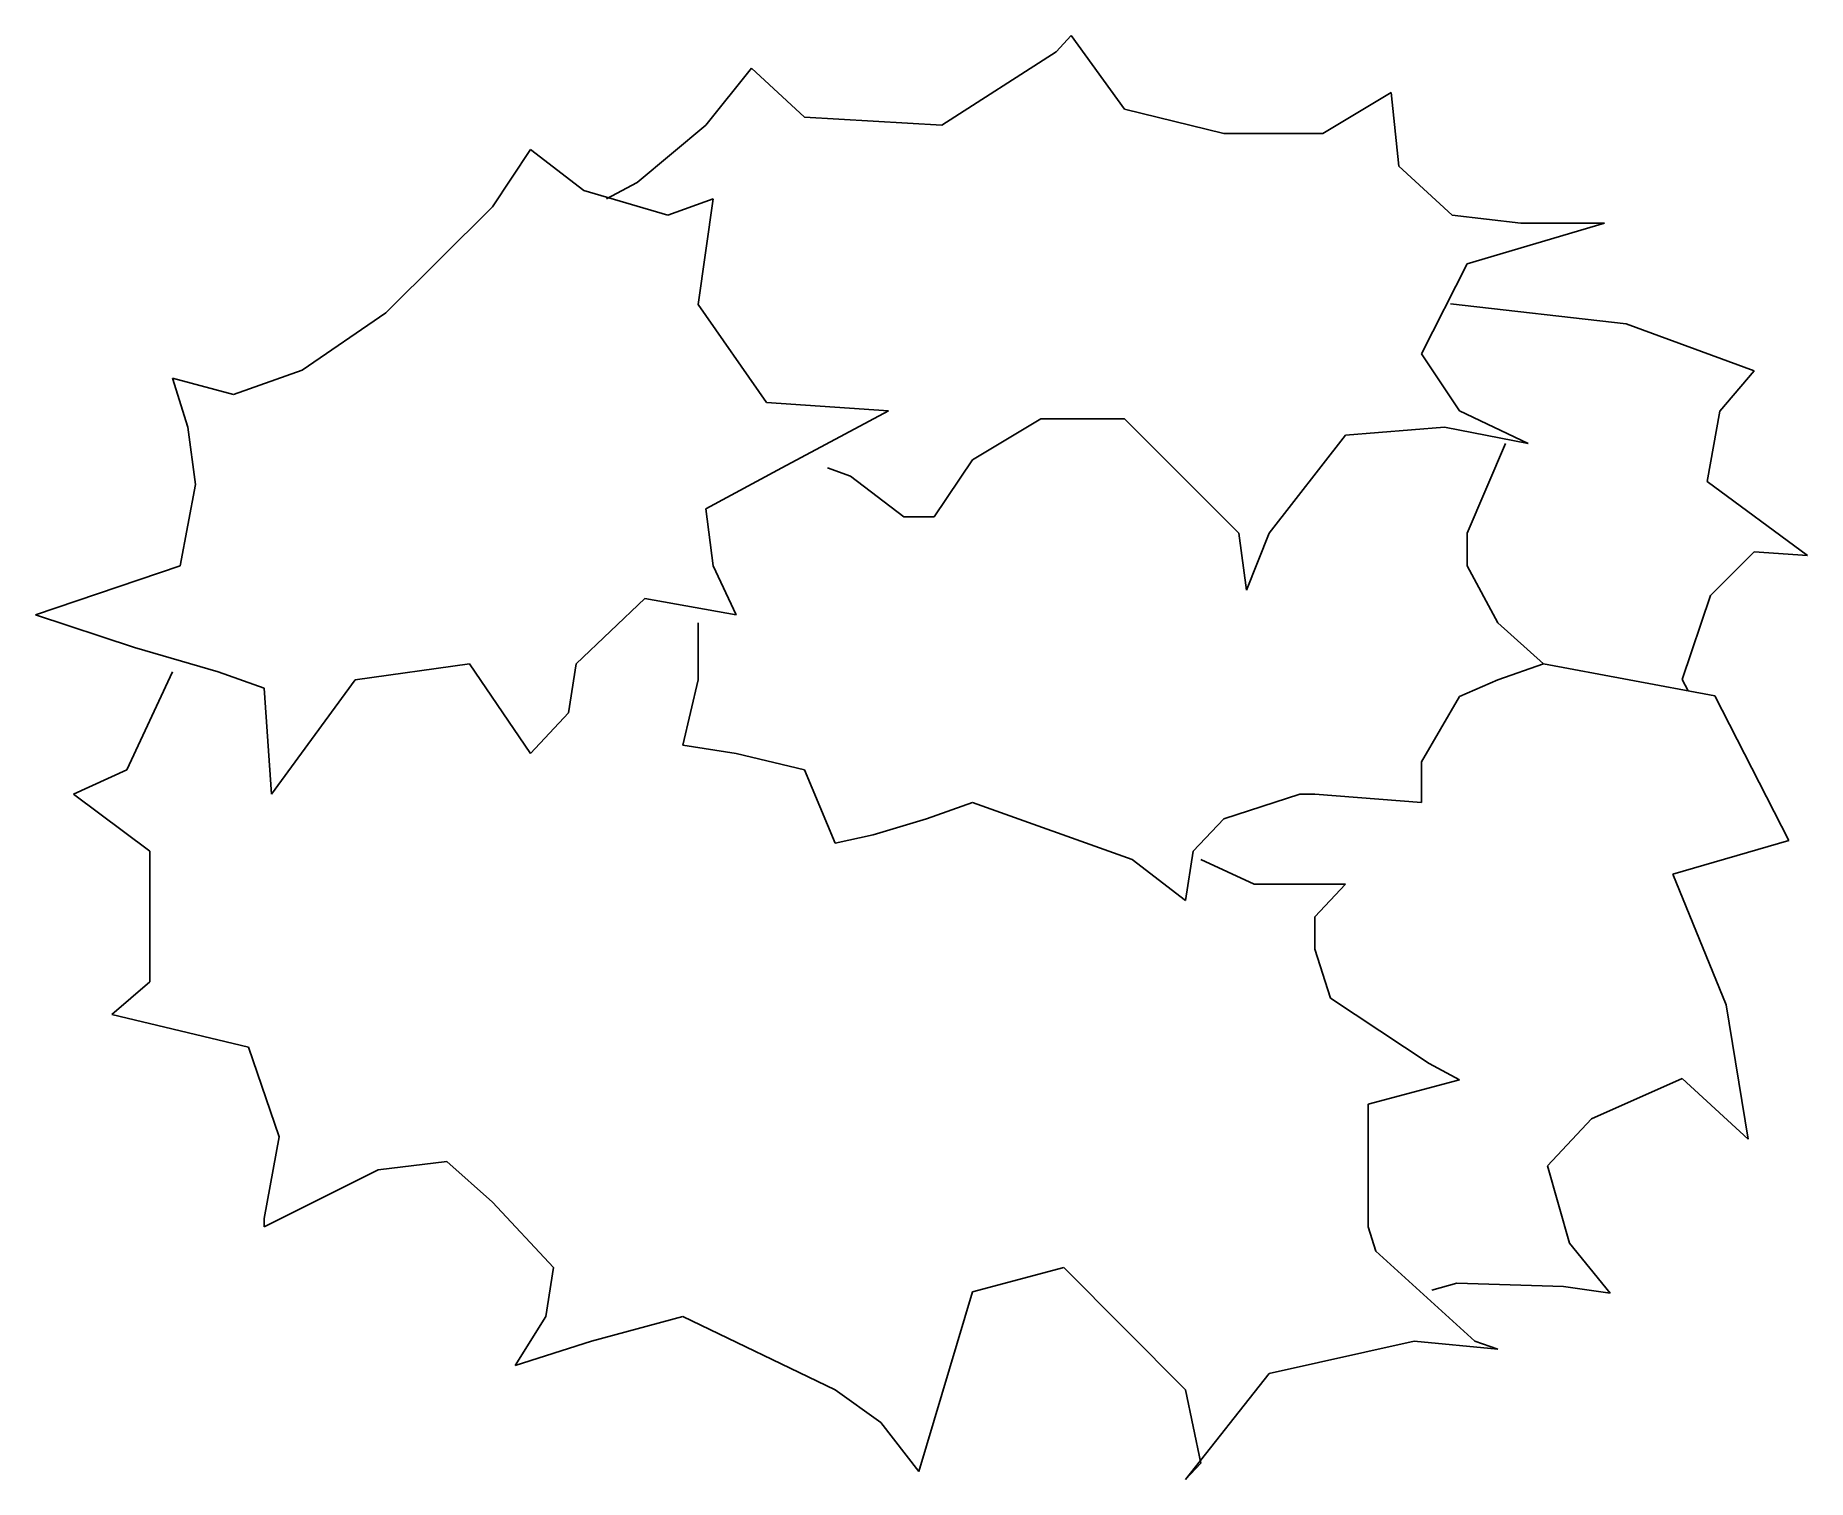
# Model space of a CAD drawing. Header units: millimetres. Extents: x 416.21 to 417.32, y 2602.36 to 2603.26.
import ezdxf

# ---------------------------------------------------------------- set-up
doc = ezdxf.new("R2010")
doc.units = ezdxf.units.MM
doc.header["$LTSCALE"] = 10
doc.layers.add('Vegetais', color=94, linetype='Continuous')

msp = doc.modelspace()

# ---------------------------------------------------------------- linework, layer by layer
at = {"layer": 'Vegetais'}
for p, q in [((416.779, 2603.2079), (416.8503, 2603.2536)), ((416.8503, 2603.2536), (416.8598, 2603.2639)), ((416.8598, 2603.2639), (416.893, 2603.218)), ((416.6318, 2603.2079), (416.6603, 2603.2435)), ((416.6603, 2603.2435), (416.6935, 2603.213)), ((417.0166, 2603.2028), (417.0593, 2603.2283)), ((417.0593, 2603.2283), (417.0641, 2603.1824)), ((416.6935, 2603.213), (416.779, 2603.2079)), ((416.893, 2603.218), (416.9549, 2603.2028)), ((416.5891, 2603.1722), (416.6318, 2603.2079)), ((416.9549, 2603.2028), (417.0166, 2603.2028)), ((416.4988, 2603.157), (416.5226, 2603.1927)), ((416.5226, 2603.1927), (416.5558, 2603.1672)), ((417.0641, 2603.1824), (417.0973, 2603.1519)), ((416.5558, 2603.1672), (416.6081, 2603.1519)), ((416.57, 2603.1621), (416.5891, 2603.1722)), ((416.4323, 2603.0908), (416.4988, 2603.157)), ((416.6081, 2603.1519), (416.6365, 2603.1621)), ((416.6365, 2603.1621), (416.627, 2603.096)), ((416.6365, 2603.1621), (416.6365, 2603.1621)), ((417.0973, 2603.1519), (417.1401, 2603.1468)), ((417.1923, 2603.1468), (417.1068, 2603.1214)), ((417.1401, 2603.1468), (417.1923, 2603.1468)), ((417.1068, 2603.1214), (417.0783, 2603.0654)), ((416.38, 2603.0552), (416.4323, 2603.0908)), ((416.627, 2603.096), (416.627, 2603.096)), ((416.627, 2603.096), (416.6698, 2603.0349)), ((417.2058, 2603.084), (417.0964, 2603.0965)), ((417.2058, 2603.084), (417.2858, 2603.0547)), ((416.3373, 2603.0399), (416.38, 2603.0552)), ((417.0783, 2603.0654), (417.102, 2603.0297)), ((417.2858, 2603.0547), (417.2643, 2603.0296)), ((416.2993, 2603.0502), (416.3373, 2603.0399)), ((416.3088, 2603.0196), (416.2993, 2603.0502)), ((416.6698, 2603.0349), (416.7458, 2603.0297)), ((416.7458, 2603.0297), (416.6793, 2602.9941)), ((416.8408, 2603.0247), (416.7981, 2602.9992)), ((416.893, 2603.0247), (416.8408, 2603.0247)), ((416.9643, 2602.9534), (416.893, 2603.0247)), ((417.102, 2603.0297), (417.1448, 2603.0094)), ((417.2643, 2603.0296), (417.2565, 2602.9856)), ((416.3135, 2602.9839), (416.3088, 2603.0196)), ((417.0308, 2603.0145), (416.9833, 2602.9534)), ((417.0925, 2603.0196), (417.0308, 2603.0145)), ((417.1448, 2603.0094), (417.0925, 2603.0196)), ((417.1068, 2602.9534), (417.1306, 2603.0094)), ((416.6793, 2602.9941), (416.6318, 2602.9687)), ((416.7221, 2602.9891), (416.7078, 2602.9941)), ((416.7553, 2602.9636), (416.7221, 2602.9891)), ((416.7981, 2602.9992), (416.7743, 2602.9636)), ((416.304, 2602.9331), (416.3135, 2602.9839)), ((417.2565, 2602.9856), (417.319, 2602.9396)), ((416.6318, 2602.9687), (416.6365, 2602.9331)), ((416.7743, 2602.9636), (416.7553, 2602.9636)), ((416.969, 2602.9178), (416.9643, 2602.9534)), ((416.9833, 2602.9534), (416.969, 2602.9178)), ((417.1068, 2602.9331), (417.1068, 2602.9534)), ((416.2137, 2602.9025), (416.304, 2602.9331)), ((416.6365, 2602.9331), (416.6508, 2602.9025)), ((417.1258, 2602.8975), (417.1068, 2602.9331)), ((417.2858, 2602.9417), (417.2585, 2602.9145)), ((417.319, 2602.9396), (417.2858, 2602.9417)), ((416.5938, 2602.9127), (416.551, 2602.872)), ((416.6508, 2602.9025), (416.5938, 2602.9127)), ((417.2585, 2602.9145), (417.2409, 2602.8622)), ((416.2756, 2602.8822), (416.2137, 2602.9025)), ((416.6508, 2602.9025), (416.6508, 2602.9025)), ((416.627, 2602.8975), (416.627, 2602.8619)), ((417.1544, 2602.872), (417.1258, 2602.8975)), ((416.3278, 2602.8669), (416.2756, 2602.8822)), ((416.2993, 2602.8669), (416.2708, 2602.8058)), ((416.3563, 2602.8567), (416.3278, 2602.8669)), ((416.4845, 2602.872), (416.4132, 2602.8619)), ((416.5226, 2602.816), (416.4845, 2602.872)), ((416.4845, 2602.872), (416.4845, 2602.872)), ((416.551, 2602.872), (416.5463, 2602.8414)), ((417.1258, 2602.8619), (417.1544, 2602.872)), ((417.1544, 2602.872), (417.2612, 2602.852)), ((416.361, 2602.7906), (416.3563, 2602.8567)), ((416.4132, 2602.8619), (416.361, 2602.7906)), ((416.4132, 2602.8619), (416.4132, 2602.8619)), ((416.627, 2602.8619), (416.6175, 2602.8211)), ((417.102, 2602.8516), (417.1258, 2602.8619)), ((417.2409, 2602.8622), (417.2446, 2602.8551)), ((417.0783, 2602.8109), (417.102, 2602.8516)), ((417.2612, 2602.852), (417.3073, 2602.7617)), ((416.5463, 2602.8414), (416.5226, 2602.816)), ((416.6175, 2602.8211), (416.6508, 2602.816)), ((416.6508, 2602.816), (416.6935, 2602.8058)), ((416.2708, 2602.8058), (416.2375, 2602.7906)), ((416.6935, 2602.8058), (416.7125, 2602.76)), ((417.0783, 2602.7855), (417.0783, 2602.8109)), ((416.2375, 2602.7906), (416.285, 2602.755)), ((416.9549, 2602.7753), (417.0023, 2602.7906)), ((417.0023, 2602.7906), (417.0118, 2602.7906)), ((417.0118, 2602.7906), (417.0783, 2602.7855)), ((416.7695, 2602.7753), (416.7981, 2602.7855)), ((416.7981, 2602.7855), (416.8978, 2602.7498)), ((416.7363, 2602.7652), (416.7695, 2602.7753)), ((416.9358, 2602.755), (416.9549, 2602.7753)), ((416.7125, 2602.76), (416.7363, 2602.7652)), ((417.3073, 2602.7617), (417.235, 2602.7408)), ((416.285, 2602.755), (416.285, 2602.6989)), ((416.8978, 2602.7498), (416.9311, 2602.7244)), ((416.9311, 2602.7244), (416.9358, 2602.755)), ((416.9738, 2602.7345), (416.9406, 2602.7498)), ((416.9785, 2602.7345), (416.9738, 2602.7345)), ((417.0308, 2602.7345), (416.9785, 2602.7345)), ((417.0118, 2602.7142), (417.0308, 2602.7345)), ((417.235, 2602.7408), (417.2682, 2602.6592)), ((417.0118, 2602.6939), (417.0118, 2602.7142)), ((416.285, 2602.6989), (416.285, 2602.6735)), ((417.0214, 2602.6633), (417.0118, 2602.6939)), ((416.285, 2602.6735), (416.2613, 2602.6531)), ((417.0831, 2602.6226), (417.0214, 2602.6633)), ((417.2682, 2602.6592), (417.2819, 2602.5755)), ((416.2613, 2602.6531), (416.3467, 2602.6328)), ((416.3467, 2602.6328), (416.3658, 2602.5769)), ((417.045, 2602.5972), (417.102, 2602.6125)), ((417.102, 2602.6125), (417.0831, 2602.6226)), ((417.2409, 2602.6132), (417.1843, 2602.5881)), ((417.2819, 2602.5755), (417.2409, 2602.6132)), ((417.045, 2602.5208), (417.045, 2602.5972)), ((417.1843, 2602.5881), (417.1569, 2602.5588)), ((416.3658, 2602.5769), (416.3563, 2602.5259)), ((416.4275, 2602.5564), (416.4703, 2602.5616)), ((416.4703, 2602.5616), (416.4988, 2602.5361)), ((417.1569, 2602.5588), (417.1706, 2602.5106)), ((416.3563, 2602.5208), (416.4275, 2602.5564)), ((416.4988, 2602.5361), (416.5368, 2602.4953)), ((416.3563, 2602.5259), (416.3563, 2602.5208)), ((417.0498, 2602.5056), (417.045, 2602.5208)), ((417.1115, 2602.4495), (417.0498, 2602.5056)), ((417.1706, 2602.5106), (417.196, 2602.4793)), ((416.5368, 2602.4953), (416.5321, 2602.4648)), ((416.7981, 2602.4801), (416.8551, 2602.4953)), ((416.8551, 2602.4953), (416.9311, 2602.419)), ((416.7648, 2602.3681), (416.7981, 2602.4801)), ((417.1003, 2602.4855), (417.0847, 2602.4813)), ((417.1667, 2602.4835), (417.1003, 2602.4855)), ((417.196, 2602.4793), (417.1667, 2602.4835)), ((416.5321, 2602.4648), (416.513, 2602.4343)), ((416.5605, 2602.4495), (416.6175, 2602.4648)), ((416.6175, 2602.4648), (416.7125, 2602.419)), ((416.6175, 2602.4648), (416.6175, 2602.4648)), ((416.513, 2602.4343), (416.5605, 2602.4495)), ((416.9833, 2602.4292), (417.0736, 2602.4495)), ((417.0736, 2602.4495), (417.1258, 2602.4445)), ((417.1258, 2602.4445), (417.1115, 2602.4495)), ((416.9311, 2602.3631), (416.9833, 2602.4292)), ((416.7125, 2602.419), (416.7411, 2602.3987)), ((416.9311, 2602.419), (416.9406, 2602.3733)), ((416.7411, 2602.3987), (416.7648, 2602.3681)), ((416.9406, 2602.3733), (416.9311, 2602.3631))]:
    msp.add_line(p, q, dxfattribs=at)

doc.saveas('drawing.dxf')
